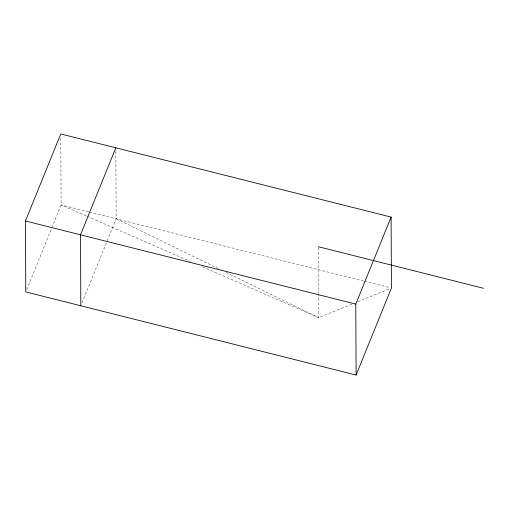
<?xml version="1.0" encoding="UTF-8"?>
<svg xmlns="http://www.w3.org/2000/svg" width="509" height="509" viewBox="0 0 509 509"><rect width="100%" height="100%" fill="white"/><g stroke="black" fill="none" stroke-linecap="round" stroke-linejoin="round"><path stroke-width="0.38" stroke-dasharray="2.54 1.91" d="M26.665 289.723L61.105 204.911L60.794 137.112M82.019 302.842L116.16 218.762L115.848 150.174M351.77 304.204L318.71 317.686L202.2 266.678M357.642 301.812L389.964 288.635M88.636 211.833L61.105 204.911L86.505 216.026M89.399 212.03L363.674 281.051M364.444 281.242L389.888 287.649M87.23 216.344L190.544 261.575M116.16 218.762L218.151 268.574M225.996 272.404L318.71 317.686L318.602 294.037M318.392 247.52L318.602 293.248"/><path stroke-width="0.76" d="M25.45 220.963L60.781 133.956L391.109 217.082L391.434 288.037L356.103 375.044L25.774 291.918L25.45 220.963L355.778 304.089L356.103 375.044M115.836 147.814L80.505 234.821L80.829 305.769M355.778 304.089L391.109 217.082M318.386 246.731L483.55 288.298"/></g></svg>
